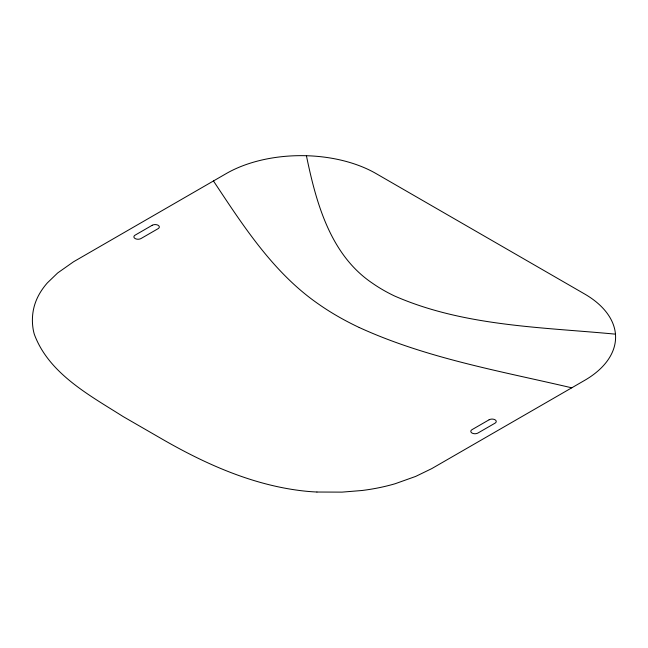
<?xml version="1.0" encoding="UTF-8"?>
<svg xmlns="http://www.w3.org/2000/svg" width="648" height="648" viewBox="0 0 648 648"><rect width="100%" height="100%" fill="white"/><g stroke="black" fill="none" stroke-linecap="round" stroke-linejoin="round"><path stroke-width="0.97" d="M316.937 492.026L342.014 492.124L361.876 490.512A136.712 78.935 0 0 0 395.207 483.716L415.716 476.401L431.762 468.609L584.585 380.408A105.883 61.131 0 0 0 584.585 293.965L376.026 173.551A105.883 61.131 0 0 0 226.282 173.559L73.532 261.784L57.656 272.97L47.361 282.884A136.712 78.935 0 0 0 35.583 302.138C32.522 310.384 31.712 319.391 32.975 328.082A128.085 73.945 0 0 0 34.336 334.336C48.916 373.734 89.602 395.28 123.079 416.534L163.725 440C207.587 465.126 255.336 486.113 306.099 491.241A128.085 73.945 0 0 0 316.937 492.026M615.47 334.157C541.38 327.102 463.83 326.341 394.527 295.982A164.09 94.738 0 0 1 372.535 283.281C330.294 254.988 316.103 202.654 306.415 155.722M571.755 387.82C500.183 371.037 426.489 358.312 359.203 327.491M213.459 180.962C243.105 225.642 273.181 272.533 317.957 303.677A292.613 168.942 0 0 0 359.195 327.491M152.223 225.269L135.116 235.143A4.163 2.398 0 0 0 135.116 238.545A4.163 2.398 0 0 0 140.997 238.545L158.104 228.663A4.163 2.398 0 0 0 158.104 225.269A4.163 2.398 0 0 0 152.223 225.269M489.135 419.774L472.019 429.656A4.163 2.398 0 0 0 472.019 433.05A4.163 2.398 0 0 0 477.9 433.05L495.015 423.176A4.163 2.398 0 0 0 495.015 419.774A4.163 2.398 0 0 0 489.135 419.774"/></g></svg>
